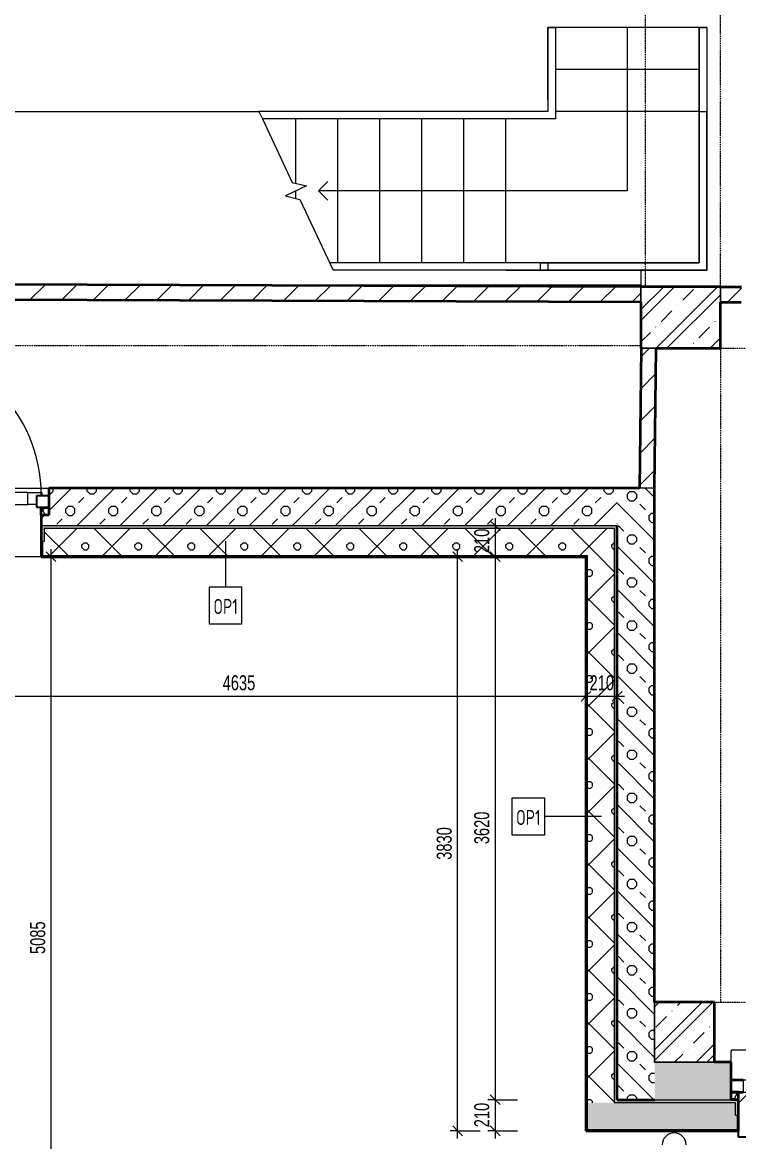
# Model space of a CAD drawing. Header units: millimetres. Extents: x 48671 to 278361, y -45352 to 20466.
# Drawn here: x 73472 to 78250, y -29249 to -21783 of the extents above; entities that cross this region are included whole.
import ezdxf

# ---------------------------------------------------------------- set-up
doc = ezdxf.new("R2010")
doc.units = ezdxf.units.MM
doc.linetypes.add('Dash dot dot', pattern=[5, 2, -1, 0, -1, 0, -1])
for name, color, linetype, lineweight in [('A-ANNO-DIMS', 211, 'Continuous', 9), ('A-ANNO-DIMS-50', 211, 'Continuous', 9), ('A-DETL', 90, 'Continuous', 13), ('A-FLOR', 192, 'Continuous', 13), ('A-FLOR-HRAL', 11, 'Continuous', 13), ('A-GENM', 13, 'Continuous', 13), ('A-GLAZ', 151, 'Continuous', 13), ('A-GLAZ-SILL', 1, 'Continuous', 13), ('A-WALL', 113, 'Continuous', 13), ('A-WALL-IDEN', 211, 'Continuous', 9), ('A-WALL-PATT', 111, 'Continuous', 35), ('E-POWR-RISE', 130, 'Continuous', 13), ('Q-SPCQ', 91, 'Continuous', 13), ('S-COLS', 52, 'Continuous', 13), ('S-STRS', 31, 'Continuous', 13), ('S-STRS-ANNO', 31, 'Continuous', 13), ('S-STRS-MBND', 31, 'Continuous', 13)]:
    doc.layers.add(name, color=color, linetype=linetype, lineweight=lineweight)
doc.styles.add('Arial_1', font='arial.ttf', dxfattribs={"width": 0.7, "height": 100})
doc.styles.add('ISOCPEUR', font='isocpeur.ttf', dxfattribs={"width": 0.75, "height": 100})
doc.dimstyles.new('Vnitřní_-_průhledné', dxfattribs={"dimscale": 304.8, "dimtxt": 102.02594, "dimasz": 0.213255, "dimexe": 0.164042, "dimexo": 0.0625, "dimgap": 0.032808, "dimtad": 1, "dimdec": 0, "dimrnd": 5, "dimzin": 0, "dimdsep": 46, "dimtxsty": 'Arial_1', "dimblk1": 'OBLIQUE', "dimblk2": 'OBLIQUE', "dimsah": 1, "dimcen": 0.09, "dimdle": 0.164042, "dimazin": 0, "dimtfac": 1, "dimtdec": 4, "dimtix": 1, "dimtmove": 0, "dimatfit": 3, "dimfxl": 0.492126, "dimfxlon": 1, "dimtvp": 1, "dimtolj": 1, "dimtzin": 0, "dimarcsym": 2})
pattern_1 = [(45, (0, 0), (-179.6051, 179.6051), []), (45, (71.84, 0), (-179.6051, 179.6051), []), (45, (215.53, 0), (-107.7631, 251.4472), [101.6, -50.8, 1.676, -49.124])]
pattern_2 = [(45, (0, 0), (0.0007, 353.5527), []), (315, (0, 0), (353.5527, -0.0007), []), (270, (153.68, 9.56), (176.771, -176.771), [19.139, -334.416]), (270, (199.87, 9.56), (176.771, -176.771), [19.139, -334.416]), (0, (166.57, 23.1), (176.771, 176.771), [19.139, -334.416]), (0, (166.57, -23.1), (176.771, 176.771), [19.139, -334.416]), (45, (153.68, 9.56), (0.0007, 353.5527), [19.139, -230.861]), (45, (186.35, -23.1), (0.0007, 353.5527), [19.139, -230.861]), (315, (186.35, 23.1), (353.5527, -0.0007), [19.139, -230.861]), (315, (153.68, -9.56), (353.5527, -0.0007), [19.139, -230.861])]
pattern_3 = [(45, (0, 0), (-106.06602, 106.06602), [])]

# ---------------------------------------------------------------- blocks, each defined once
blk = doc.blocks.new('OKNO_1k_nadsvetlik - OKNO_1k_nadsvetlik_1200 x 1850-1969509-1NP_NÁVRH B')
at = {"layer": 'A-GLAZ'}
h = blk.add_hatch(dxfattribs=at)
h.set_pattern_fill('FP_53', color=256, style=0, pattern_type=2)
h.set_pattern_definition([(180, (78799.626, -28844.283), (-75, -43.3), [50, -100]), (240, (78749.626, -28844.283), (-0.0011, -86.601905), [50, -100]), (120, (78749.626, -28844.283), (-74.9989, 43.301905), [50, -100])])
h.paths.add_polyline_path([(-570, 125), (-600, 125), (-600, 75), (-550, 75), (-550, 125), (-551, 125)])
h.paths.add_polyline_path([(550, 125), (550, 75), (600, 75), (600, 125), (570, 125)])
at = {"layer": 'A-GLAZ', "lineweight": 35}
for p, q in [((-600, 75), (-550, 75)), ((-520, 75), (-600, 75)), ((-550, 75), (-550, 125)), ((600, 75), (520, 75)), ((550, 125), (550, 75)), ((550, 75), (600, 75)), ((-600, -5), (-520, -5)), ((520, -5), (600, -5))]:
    blk.add_line(p, q, dxfattribs=at)
at = {"layer": 'A-GLAZ'}
for p, q in [((520, 75), (-520, 75)), ((-520, 75), (-520, -5)), ((520, -5), (520, 75)), ((-520, -5), (520, -5))]:
    blk.add_line(p, q, dxfattribs=at)
blk = doc.blocks.new('parapet s nosem_vnitní - parapet s nosem_vnitní-1280356-1NP_NÁVRH B')
at = {"layer": 'A-GENM'}
for p, q in [((-600, -190), (-600, -120)), ((600, -120), (600, -190)), ((-600, -190), (-600, -200)), ((-600, -200), (600, -200)), ((600, -200), (600, -190))]:
    blk.add_line(p, q, dxfattribs=at)
blk = doc.blocks.new('parapet_ext - parapet_ext-V14-1NP_NÁVRH B')
at = {"layer": 'Q-SPCQ'}
h = blk.add_hatch(dxfattribs=at)
h.set_pattern_fill('FP_54', color=11, style=0, pattern_type=2)
h.set_pattern_definition([(225, (78799.63, -28919.28), (176.7767, -176.7767), [])])
h.paths.add_polyline_path([(-550, 300), (-550, 0), (550, 0), (550, 300), (-520, 300)])
at = {"layer": 'Q-SPCQ', "color": 21, "lineweight": 25}
for p, q in [((-550, 258), (-550, 300)), ((-550, 300), (550, 300)), ((550, 300), (550, 258))]:
    blk.add_line(p, q, dxfattribs=at)
blk = doc.blocks.new('OKNO_dvere vchod_1k_nadsvetlik - vstupni dvere 1100_2435 2 2-1541749-1NP_NÁVRH B')
at = {"layer": 'A-GLAZ'}
h = blk.add_hatch(dxfattribs=at)
h.set_pattern_fill('FP_122', color=11, style=0, pattern_type=2)
h.set_pattern_definition([(0, (-73587.913, 25014.283), (75, 43.3), [50, -100]), (60, (-73537.913, 25014.283), (0.0011, 86.601905), [50, -100]), (300, (-73537.913, 25014.283), (74.9989, -43.301905), [50, -100])])
h.paths.add_polyline_path([(9.7, -55), (59.7, -55), (59.7, -4), (9.7, -4)])
h.paths.add_polyline_path([(-1040.3, -55), (-990.3, -55), (-990.3, -4), (-1040.3, -4)])
at = {"layer": 'A-GLAZ', "color": 11}
for p, q in [((-995.3, 75), (-995.3, 1080)), ((-80.3, 95), (-900.3, 95)), ((-900.3, 15), (-80.3, 15))]:
    blk.add_line(p, q, dxfattribs=at)
at = {"layer": 'A-GLAZ', "color": 20, "lineweight": 25}
for p, q in [((-1040.3, 75), (-960.3, 75)), ((-960.3, 75), (-960.3, -5)), ((-20.3, 75), (59.7, 75)), ((-20.3, -5), (-20.3, 75)), ((-960.3, -5), (-1040.3, -5)), ((59.7, -5), (-20.3, -5))]:
    blk.add_line(p, q, dxfattribs=at)
at = {"layer": 'A-GLAZ', "color": 10}
for p, q in [((-995.3, 95), (-900.3, 95)), ((-995.3, 75), (-995.3, 95)), ((-960.4, 75), (-995.3, 75)), ((-960.3, 15), (-960.4, 75)), ((-900.3, 95), (-900.3, 15)), ((-80.3, 95), (14.7, 95)), ((-80.3, 15), (-80.3, 95)), ((14.7, 75), (-20.3, 75)), ((-20.3, 75), (-20.3, 15)), ((14.7, 95), (14.7, 75)), ((-900.3, 15), (-960.3, 15)), ((-20.3, 15), (-80.3, 15))]:
    blk.add_line(p, q, dxfattribs=at)
at = {"layer": 'A-GLAZ', "color": 1, "lineweight": 35}
for p, q in [((-1040.3, -4), (-990.3, -4)), ((-990.3, -4), (-990.3, -55)), ((9.7, -4), (59.7, -4)), ((9.7, -55), (9.7, -4))]:
    blk.add_line(p, q, dxfattribs=at)
at = {"layer": 'A-GLAZ', "color": 11}
blk.add_arc((-995.3, 75), 1005, 360, 90, dxfattribs=at)
at = {"layer": 'A-GLAZ-SILL', "color": 11}
blk.add_line((-1040.3, 125), (59.7, 125), dxfattribs=at)
blk = doc.blocks.new('Typ horního madla - Horní madlo_Vnitřní_-1849303-1NP_NÁVRH B')
at = {"layer": 'A-FLOR-HRAL'}
for p, q in [((76977.5, -21816.5), (77027.5, -21816.5)), ((76977.5, -22301.9), (76977.5, -21816.5)), ((77027.5, -21816.5), (77027.5, -22301.9))]:
    blk.add_line(p, q, dxfattribs=at)
blk = doc.blocks.new('Typ horního madla - Horní madlo_Vnitřní_-V73-1NP_NÁVRH B')
at = {"layer": 'A-FLOR-HRAL'}
for p, q in [((77027.5, -21816.5), (76977.5, -21816.5)), ((76977.5, -21816.5), (76977.5, -22301.9)), ((77027.5, -21816.5), (77027.5, -22301.9)), ((76977.5, -22301.9), (76977.5, -22376.9)), ((77027.5, -22301.9), (77027.5, -22426.9)), ((75050.1, -22376.9), (75073.5, -22426.9)), ((76902.5, -22376.9), (75050.1, -22376.9)), ((76977.5, -22376.9), (76902.5, -22376.9)), ((76902.5, -22426.9), (75073.5, -22426.9)), ((77027.5, -22426.9), (76902.5, -22426.9))]:
    blk.add_line(p, q, dxfattribs=at)
blk = doc.blocks.new('Typ horního madla - Horní madlo_Vnitřní_-1849322-1NP_NÁVRH B')
at = {"layer": 'A-FLOR-HRAL'}
for p, q in [((77986.7, -21816.5), (78036.7, -21816.5)), ((77986.7, -22376.5), (77986.7, -21816.5)), ((78036.7, -21816.5), (78036.7, -22376.5)), ((77986.7, -22376.5), (78036.7, -22376.5)), ((77986.7, -23386.2), (77986.7, -22376.5)), ((78036.7, -22376.5), (78036.7, -23436.2)), ((76927.8, -23436.2), (76927.8, -23386.2)), ((76927.8, -23386.2), (76977.1, -23386.2)), ((76977.1, -23436.2), (76927.8, -23436.2)), ((76977.1, -23386.2), (77986.7, -23386.2)), ((76977.1, -23386.2), (76977.1, -23436.2)), ((78036.7, -23436.2), (76977.1, -23436.2))]:
    blk.add_line(p, q, dxfattribs=at)
blk = doc.blocks.new('Typ horního madla - Horní madlo_Vnitřní_-V74-1NP_NÁVRH B')
at = {"layer": 'A-FLOR-HRAL'}
for p, q in [((78036.7, -21816.5), (77986.7, -21816.5)), ((77986.7, -21816.5), (77986.7, -22376.5)), ((78036.7, -21816.5), (78036.7, -22376.5)), ((77986.7, -22376.5), (77986.7, -23386.2)), ((78036.7, -22376.5), (78036.7, -23436.2)), ((75520.8, -23386.2), (75544.1, -23436.2)), ((76977.1, -23386.2), (75520.8, -23386.2)), ((76977.1, -23436.2), (75544.1, -23436.2)), ((77986.7, -23386.2), (76977.1, -23386.2)), ((78036.7, -23436.2), (76977.1, -23436.2))]:
    blk.add_line(p, q, dxfattribs=at)
blk = doc.blocks.new('DIMBLOCK109-1NP_NÁVRH B')
at = {"layer": 'A-ANNO-DIMS-50'}
for p, q in [((76625.8, -25139.3), (76575.8, -25139.3)), ((76625.8, -25089.3), (76625.8, -25347.3)), ((76625.8, -25139.3), (76775.8, -25139.3)), ((76625.8, -25347.3), (76575.8, -25347.3)), ((76625.8, -25347.3), (76775.8, -25347.3))]:
    blk.add_line(p, q, dxfattribs=at)
at = {"layer": 'A-ANNO-DIMS-50', "lineweight": 18}
for p, q in [((76625.8, -25139.3), (76593.3, -25106.8)), ((76625.8, -25139.3), (76658.3, -25171.8)), ((76625.8, -25347.3), (76593.3, -25314.8)), ((76625.8, -25347.3), (76658.3, -25379.8))]:
    blk.add_line(p, q, dxfattribs=at)
at = {"layer": 'A-ANNO-DIMS-50', "color": 0, "insert": (76486, -25323.3), "char_height": 100, "width": 192.123, "attachment_point": 1, "rotation": 90, "line_spacing_factor": 0.941778, "style": 'Arial_1'}
blk.add_mtext('210', dxfattribs=at)
blk = doc.blocks.new('_Oblique')
at = {"color": 0, "linetype": 'ByBlock', "lineweight": -2}
blk.add_line((-0.5, -0.5), (0.5, 0.5), dxfattribs=at)
blk = doc.blocks.new('DIMBLOCK110-1NP_NÁVRH B')
at = {"layer": 'A-ANNO-DIMS-50'}
for p, q in [((76625.8, -25347.3), (76575.8, -25347.3)), ((76625.8, -25347.3), (76625.8, -28969.3)), ((76625.8, -25347.3), (76775.8, -25347.3)), ((76625.8, -28969.3), (76575.8, -28969.3)), ((76625.8, -28969.3), (76775.8, -28969.3))]:
    blk.add_line(p, q, dxfattribs=at)
at = {"layer": 'A-ANNO-DIMS-50', "lineweight": 18}
for p, q in [((76625.8, -25347.3), (76593.3, -25314.8)), ((76625.8, -25347.3), (76658.3, -25379.8)), ((76625.8, -28969.3), (76593.3, -28936.8)), ((76625.8, -28969.3), (76658.3, -29001.8))]:
    blk.add_line(p, q, dxfattribs=at)
at = {"layer": 'A-ANNO-DIMS-50', "color": 0, "insert": (76486, -27265), "char_height": 100, "width": 256.164, "attachment_point": 1, "rotation": 90, "line_spacing_factor": 0.941778, "style": 'Arial_1'}
blk.add_mtext('3620', dxfattribs=at)
blk = doc.blocks.new('DIMBLOCK111-1NP_NÁVRH B')
at = {"layer": 'A-ANNO-DIMS-50'}
for p, q in [((76625.8, -28969.3), (76575.8, -28969.3)), ((76625.8, -28969.3), (76625.8, -29227.3)), ((76625.8, -28969.3), (76775.8, -28969.3)), ((76625.8, -29177.3), (76575.8, -29177.3)), ((76625.8, -29177.3), (76775.8, -29177.3))]:
    blk.add_line(p, q, dxfattribs=at)
at = {"layer": 'A-ANNO-DIMS-50', "lineweight": 18}
for p, q in [((76625.8, -28969.3), (76593.3, -28936.8)), ((76625.8, -28969.3), (76658.3, -29001.8)), ((76625.8, -29177.3), (76593.3, -29144.8)), ((76625.8, -29177.3), (76658.3, -29209.8))]:
    blk.add_line(p, q, dxfattribs=at)
at = {"layer": 'A-ANNO-DIMS-50', "color": 0, "insert": (76486, -29153.3), "char_height": 100, "width": 192.123, "attachment_point": 1, "rotation": 90, "line_spacing_factor": 0.941778, "style": 'Arial_1'}
blk.add_mtext('210', dxfattribs=at)
blk = doc.blocks.new('DIMBLOCK176-1NP_NÁVRH B')
at = {"layer": 'A-ANNO-DIMS-50'}
for p, q in [((72597.6, -26278), (72597.6, -26128)), ((77231.6, -26278), (77231.6, -26128)), ((72597.6, -26278), (77231.6, -26278)), ((72597.6, -26278), (72597.6, -26328)), ((77231.6, -26278), (77231.6, -26328))]:
    blk.add_line(p, q, dxfattribs=at)
at = {"layer": 'A-ANNO-DIMS-50', "lineweight": 18}
for p, q in [((72597.6, -26278), (72565.1, -26310.5)), ((72597.6, -26278), (72630.1, -26245.5)), ((77231.6, -26278), (77199.1, -26310.5)), ((77231.6, -26278), (77264.1, -26245.5))]:
    blk.add_line(p, q, dxfattribs=at)
at = {"layer": 'A-ANNO-DIMS-50', "color": 0, "insert": (74807.9, -26138.1), "char_height": 100, "width": 256.164, "attachment_point": 1, "line_spacing_factor": 0.941778, "style": 'Arial_1'}
blk.add_mtext('4635', dxfattribs=at)
blk = doc.blocks.new('DIMBLOCK177-1NP_NÁVRH B')
at = {"layer": 'A-ANNO-DIMS-50'}
for p, q in [((77231.6, -26278), (77231.6, -26128)), ((77439.6, -26278), (77439.6, -26128)), ((77231.6, -26278), (77489.6, -26278)), ((77231.6, -26278), (77231.6, -26328)), ((77439.6, -26278), (77439.6, -26328))]:
    blk.add_line(p, q, dxfattribs=at)
at = {"layer": 'A-ANNO-DIMS-50', "lineweight": 18}
for p, q in [((77231.6, -26278), (77199.1, -26310.5)), ((77231.6, -26278), (77264.1, -26245.5)), ((77439.6, -26278), (77407.1, -26310.5)), ((77439.6, -26278), (77472.1, -26245.5))]:
    blk.add_line(p, q, dxfattribs=at)
at = {"layer": 'A-ANNO-DIMS-50', "color": 0, "insert": (77255.6, -26138.1), "char_height": 100, "width": 192.123, "attachment_point": 1, "line_spacing_factor": 0.941778, "style": 'Arial_1'}
blk.add_mtext('210', dxfattribs=at)
blk = doc.blocks.new('DIMBLOCK201-1NP_NÁVRH B')
at = {"layer": 'A-ANNO-DIMS-50'}
for p, q in [((73663.6, -30484.6), (73663.6, -25297.3)), ((73663.6, -25347.3), (73513.6, -25347.3)), ((73663.6, -25347.3), (73713.6, -25347.3)), ((73663.6, -30434.6), (73513.6, -30434.6)), ((73663.6, -30434.6), (73713.6, -30434.6))]:
    blk.add_line(p, q, dxfattribs=at)
at = {"layer": 'A-ANNO-DIMS-50', "lineweight": 18}
for p, q in [((73663.6, -25347.3), (73631.1, -25314.8)), ((73663.6, -25347.3), (73696.1, -25379.8)), ((73663.6, -30434.6), (73631.1, -30402.1)), ((73663.6, -30434.6), (73696.1, -30467.1))]:
    blk.add_line(p, q, dxfattribs=at)
at = {"layer": 'A-ANNO-DIMS-50', "color": 0, "insert": (73523.8, -27997.7), "char_height": 100, "width": 256.164, "attachment_point": 1, "rotation": 90, "line_spacing_factor": 0.941778, "style": 'Arial_1'}
blk.add_mtext('5085', dxfattribs=at)
blk = doc.blocks.new('DIMBLOCK202-1NP_NÁVRH B')
at = {"layer": 'A-ANNO-DIMS-50'}
for p, q in [((76375.5, -29227.3), (76375.5, -25297.3)), ((76375.5, -25347.3), (76225.5, -25347.3)), ((76375.5, -25347.3), (76425.5, -25347.3)), ((76375.5, -29177.3), (76325.5, -29177.3)), ((76375.5, -29177.3), (76525.5, -29177.3))]:
    blk.add_line(p, q, dxfattribs=at)
at = {"layer": 'A-ANNO-DIMS-50', "lineweight": 18}
for p, q in [((76375.5, -25347.3), (76343, -25314.8)), ((76375.5, -25347.3), (76408, -25379.8)), ((76375.5, -29177.3), (76343, -29144.8)), ((76375.5, -29177.3), (76408, -29209.8))]:
    blk.add_line(p, q, dxfattribs=at)
at = {"layer": 'A-ANNO-DIMS-50', "color": 0, "insert": (76235.7, -27369), "char_height": 100, "width": 256.164, "attachment_point": 1, "rotation": 90, "line_spacing_factor": 0.941778, "style": 'Arial_1'}
blk.add_mtext('3830', dxfattribs=at)

msp = doc.modelspace()

# ---------------------------------------------------------------- hatches: boundary and pattern name
at = {"layer": 'A-WALL-PATT', "lineweight": 13}
h = msp.add_hatch(dxfattribs=at)
h.set_pattern_fill('FP_21', color=256, style=0, pattern_type=2)
h.set_pattern_definition(pattern_3)
h.paths.add_polyline_path([(78267, -23648.9), (78268, -23548.9), (78128.3, -23548.4), (78128.3, -23648.4)])
h.paths.add_polyline_path([(77598.3, -23646.6), (77598.3, -23546.6), (72189.8, -23527.4), (72189.4, -23627.4), (76186, -23641.6)])
h = msp.add_hatch(dxfattribs=at)
h.set_pattern_fill('FP_21', color=256, style=0, pattern_type=2)
h.set_pattern_definition(pattern_3)
h.paths.add_polyline_path([(77589.6, -24889.3), (77689.6, -24889.3), (77700.1, -23956.6), (77600.1, -23956.6), (77597.1, -24224.8)])
h = msp.add_hatch(dxfattribs=at)
h.set_pattern_fill('FP_22', color=256, angle=45, style=0, pattern_type=2)
h.set_pattern_definition([(45, (74986.47, -25139.28), (-143.684, 143.684), []), (360, (75215.42, -25071.98), (143.684, 143.684), [25.4, -261.968]), (45, (75240.82, -25071.98), (-143.684, 143.684), [25.4, -177.8]), (90, (75258.78, -25054.02), (-143.684, 143.684), [25.4, -261.968]), (135, (75258.78, -25028.62), (-143.684, -143.684), [25.4, -177.8]), (360, (75215.42, -25010.66), (143.684, 143.684), [25.4, -261.968]), (45, (75197.46, -25028.62), (-143.684, 143.684), [25.4, -177.8]), (90, (75197.46, -25054.02), (-143.684, 143.684), [25.4, -261.968]), (135, (75215.42, -25071.98), (-143.684, -143.684), [25.4, -177.8]), (45, (75282, -24987.44), (-143.684, 143.684), [50.8, -152.4])])
h.paths.add_polyline_path([(76942.1, -25139.3), (77439.6, -25139.3), (77439.6, -24889.3), (73647.6, -24889.3), (73647.6, -25069.3), (73597.6, -25069.3), (73597.6, -25139.3), (76186, -25139.3)])
h.paths.add_polyline_path([(72405.6, -25139.3), (72449.6, -25139.3), (72449.6, -25069.3), (72399.6, -25069.3), (72399.6, -24889.3), (72389.6, -24889.3), (72389.6, -25139.3), (72399.6, -25139.3)])
h = msp.add_hatch(dxfattribs=at)
h.set_pattern_fill('FP_17', color=256, angle=45, style=0, pattern_type=2)
h.set_pattern_definition([(315, (77439.63, -27001.12), (143.684, 143.684), []), (270, (77506.93, -27230.07), (143.684, -143.684), [25.4, -261.968]), (315, (77506.93, -27255.47), (143.684, 143.684), [25.4, -177.8]), (2e-13, (77524.89, -27273.43), (143.684, 143.684), [25.4, -261.968]), (45, (77550.3, -27273.43), (-143.684, 143.684), [25.4, -177.8]), (270, (77568.25, -27230.07), (143.684, -143.684), [25.4, -261.968]), (315, (77550.3, -27212.11), (143.684, 143.684), [25.4, -177.8]), (2e-13, (77524.89, -27212.11), (143.684, 143.684), [25.4, -261.968]), (45, (77506.93, -27230.07), (-143.684, 143.684), [25.4, -177.8]), (315, (77591.47, -27296.65), (143.684, 143.684), [50.8, -152.4])])
h.paths.add_polyline_path([(77689.6, -28969.3), (77689.6, -24889.3), (77439.6, -24889.3), (77439.6, -28969.3)])
at = {"layer": 'A-WALL-PATT'}
h = msp.add_hatch(color=11, dxfattribs=at)
h.paths.add_polyline_path([(73617.6, -25243.3), (73617.6, -25159.3), (77439.6, -25159.3), (77439.6, -25139.3), (73597.6, -25139.3), (73597.6, -25243.3), (73605.6, -25243.3)])
h.paths.add_polyline_path([(72597.6, -25243.3), (72597.6, -25139.3), (72389.6, -25139.3), (72389.6, -25159.3), (72577.6, -25159.3), (72577.6, -25243.3), (72594.6, -25243.3)])
at = {"layer": 'A-WALL-PATT', "lineweight": 13}
h = msp.add_hatch(dxfattribs=at)
h.set_pattern_fill('FP_8', color=11, style=0, pattern_type=2)
h.set_pattern_definition(pattern_2)
h.paths.add_polyline_path([(77239.6, -25339.3), (77419.6, -25339.3), (77419.6, -25159.3), (73617.6, -25159.3), (73617.6, -25243.3), (73605.6, -25243.3), (73605.6, -25339.3), (76942.1, -25339.3)])
h.paths.add_polyline_path([(72409.6, -25339.3), (72589.6, -25339.3), (72589.6, -25243.3), (72577.6, -25243.3), (72577.6, -25159.3), (72409.6, -25159.3), (72409.6, -25223.4)])
msp.add_hatch(color=11, dxfattribs=at).paths.add_polyline_path([(77419.6, -28969.3), (77439.6, -28969.3), (77439.6, -25159.3), (77419.6, -25159.3), (77419.6, -28219.2)])
h = msp.add_hatch(dxfattribs=at)
h.set_pattern_fill('FP_8', color=11, style=0, pattern_type=2)
h.set_pattern_definition(pattern_2)
h.paths.add_polyline_path([(77419.6, -28989.3), (77419.6, -25339.3), (77239.6, -25339.3), (77239.6, -28989.3)])
h = msp.add_hatch(dxfattribs=at)
h.set_pattern_fill('FP_18', color=256, angle=45, style=0, pattern_type=2)
h.set_pattern_definition([(45, (87111.85, -28969.28), (-143.684, 143.684), []), (360, (87340.8, -28901.98), (143.684, 143.684), [25.4, -261.968]), (45, (87366.2, -28901.98), (-143.684, 143.684), [25.4, -177.8]), (90, (87384.15, -28884.02), (-143.684, 143.684), [25.4, -261.968]), (135, (87384.15, -28858.62), (-143.684, -143.684), [25.4, -177.8]), (360, (87340.8, -28840.66), (143.684, 143.684), [25.4, -261.968]), (45, (87322.83, -28858.62), (-143.684, 143.684), [25.4, -177.8]), (90, (87322.83, -28884.02), (-143.684, 143.684), [25.4, -261.968]), (135, (87340.8, -28901.98), (-143.684, -143.684), [25.4, -177.8]), (45, (87407.38, -28817.44), (-143.684, 143.684), [50.8, -152.4])])
h.paths.add_polyline_path([(95974.6, -28969.3), (96390.4, -28969.3), (96390.4, -28719.3), (95609.6, -28719.3), (95609.6, -28969.3), (95844, -28969.3)])
h.paths.add_polyline_path([(94389.6, -28969.3), (94709.6, -28969.3), (94709.6, -28719.3), (94389.6, -28719.3), (94389.6, -28884.9)])
h.paths.add_polyline_path([(92589.6, -28969.3), (93189.6, -28969.3), (93189.6, -28719.3), (92589.6, -28719.3)])
h.paths.add_polyline_path([(90189.6, -28969.3), (90189.6, -28719.3), (89539.6, -28719.3), (89539.6, -28969.3), (90124.6, -28969.3)])
h.paths.add_polyline_path([(86699.6, -28969.3), (87139.6, -28969.3), (87139.6, -28719.3), (86639.6, -28719.3), (86639.6, -28969.3)])
h.paths.add_polyline_path([(79924.6, -28969.3), (79999.6, -28969.3), (79999.6, -28719.3), (79399.6, -28719.3), (79399.6, -28969.3)])
h.paths.add_polyline_path([(84124.6, -28969.3), (84239.6, -28969.3), (84239.6, -28719.3), (83599.6, -28719.3), (83599.6, -28969.3), (83874.6, -28969.3)])
h.paths.add_polyline_path([(77689.6, -28969.3), (78199.6, -28969.3), (78199.6, -28719.3), (77689.6, -28719.3)])
at = {"layer": 'A-WALL-PATT'}
h = msp.add_hatch(color=11, dxfattribs=at)
h.paths.add_polyline_path([(95579.6, -29073.3), (95579.6, -28989.3), (95844.6, -28989.3), (95844.6, -28988.3), (95974.6, -28988.3), (95974.6, -28969.3), (95559.6, -28969.3), (95559.6, -29073.3), (95567.6, -29073.3)])
h.paths.add_polyline_path([(94751.6, -29073.3), (94759.6, -29073.3), (94759.6, -28969.3), (94339.6, -28969.3), (94339.6, -29073.3), (94359.6, -29073.3), (94359.6, -28989.3), (94739.6, -28989.3), (94739.6, -29073.3)])
h.paths.add_polyline_path([(93231.6, -29073.3), (93239.6, -29073.3), (93239.6, -28969.3), (92539.6, -28969.3), (92539.6, -29073.3), (92559.6, -29073.3), (92559.6, -28989.3), (93219.6, -28989.3), (93219.6, -29073.3)])
h.paths.add_polyline_path([(90239.6, -29073.3), (90239.6, -28969.3), (89489.6, -28969.3), (89489.6, -29073.3), (89509.6, -29073.3), (89509.6, -28989.3), (90219.6, -28989.3), (90219.6, -29073.3), (90236.6, -29073.3)])
h.paths.add_polyline_path([(86597.6, -29073.3), (86609.6, -29073.3), (86609.6, -28989.3), (87169.6, -28989.3), (87169.6, -29073.3), (87189.6, -29073.3), (87189.6, -28969.3), (86589.6, -28969.3), (86589.6, -29073.3), (86592.6, -29073.3)])
h.paths.add_polyline_path([(84289.6, -29073.3), (84289.6, -28969.3), (83874.6, -28969.3), (83874.6, -28989.3), (84269.6, -28989.3), (84269.6, -29073.3), (84286.6, -29073.3)])
h.paths.add_polyline_path([(80046.6, -29073.3), (80049.6, -29073.3), (80049.6, -28969.3), (79349.6, -28969.3), (79349.6, -29073.3), (79369.6, -29073.3), (79369.6, -28989.3), (80029.6, -28989.3), (80029.6, -29073.3), (80041.6, -29073.3)])
h.paths.add_polyline_path([(78241.6, -29073.3), (78249.6, -29073.3), (78249.6, -28969.3), (77419.6, -28969.3), (77419.6, -28989.3), (78229.6, -28989.3), (78229.6, -29073.3)])
h.paths.add_polyline_path([(83574.6, -28989.3), (83574.6, -28969.3), (83444.6, -28969.3), (83444.6, -28989.3), (83554.6, -28989.3)])
at = {"layer": 'A-WALL-PATT', "lineweight": 13}
h = msp.add_hatch(dxfattribs=at)
h.set_pattern_fill('FP_8', color=11, style=0, pattern_type=2)
h.set_pattern_definition(pattern_2)
h.paths.add_polyline_path([(94709.9, -29169.3), (94751.6, -29169.3), (94751.6, -29073.3), (94739.6, -29073.3), (94739.6, -28989.3), (94359.6, -28989.3), (94359.6, -29073.3), (94347.6, -29073.3), (94347.6, -29169.3)])
h.paths.add_polyline_path([(95567.6, -29169.3), (95854.6, -29169.3), (95854.6, -28988.3), (95844.6, -28988.3), (95844.6, -28989.3), (95579.6, -28989.3), (95579.6, -29073.3), (95567.6, -29073.3)])
h.paths.add_polyline_path([(96274.6, -29169.3), (96294.6, -29169.3), (96294.6, -28989.3), (96274.6, -28989.3), (96274.6, -29051.3)])
h.paths.add_polyline_path([(93231.6, -29169.3), (93231.6, -29073.3), (93219.6, -29073.3), (93219.6, -28989.3), (92559.6, -28989.3), (92559.6, -29073.3), (92547.6, -29073.3), (92547.6, -29169.3), (92819.7, -29169.3)])
h.paths.add_polyline_path([(90231.6, -29169.3), (90231.6, -29073.3), (90219.6, -29073.3), (90219.6, -28989.3), (89509.6, -28989.3), (89509.6, -29073.3), (89497.6, -29073.3), (89497.6, -29169.3), (89795.4, -29169.3)])
h.paths.add_polyline_path([(86771.1, -29169.3), (87181.6, -29169.3), (87181.6, -29073.3), (87169.6, -29073.3), (87169.6, -28989.3), (86609.6, -28989.3), (86609.6, -29073.3), (86597.6, -29073.3), (86597.6, -29169.3)])
h.paths.add_polyline_path([(84004.6, -29169.3), (84281.6, -29169.3), (84281.6, -29073.3), (84269.6, -29073.3), (84269.6, -28989.3), (83994.6, -28989.3), (83994.6, -29169.3), (83999.6, -29169.3)])
h.paths.add_polyline_path([(79966.4, -29169.3), (80041.6, -29169.3), (80041.6, -29073.3), (80029.6, -29073.3), (80029.6, -28989.3), (79369.6, -28989.3), (79369.6, -29073.3), (79357.6, -29073.3), (79357.6, -29169.3)])
h.paths.add_polyline_path([(78076.2, -29169.3), (78241.6, -29169.3), (78241.6, -29073.3), (78229.6, -29073.3), (78229.6, -28989.3), (77239.6, -28989.3), (77239.6, -29169.3), (77698.1, -29169.3)])
at = {"layer": 'S-COLS'}
h = msp.add_hatch(dxfattribs=at)
h.set_pattern_fill('FP_26', color=256, style=0, pattern_type=2)
h.set_pattern_definition(pattern_1)
h.paths.add_polyline_path([(77598.3, -23956.6), (78128.3, -23956.6), (78128.3, -23546.6), (77598.3, -23546.6), (77598.3, -23648.4)])
h = msp.add_hatch(dxfattribs=at)
h.set_pattern_fill('FP_26', color=256, style=0, pattern_type=2)
h.set_pattern_definition(pattern_1)
h.paths.add_polyline_path([(78089.6, -28719.3), (78089.6, -28319.3), (77689.6, -28319.3), (77689.6, -28719.3), (77698.1, -28719.3)])

# ---------------------------------------------------------------- linework, layer by layer
at = {"layer": 'A-DETL', "linetype": 'Dash dot dot'}
for p, q in [((77626.8, -17808.3), (77626.8, -23548.3)), ((78128.3, -23548.4), (78128.3, -20193)), ((72240, -23937.5), (77598.3, -23937.5)), ((78128.3, -23956.6), (78128.3, -28316.6)), ((78128.3, -23956.6), (79924.6, -23956.6)), ((78089.6, -28319.3), (79924.6, -28319.3))]:
    msp.add_line(p, q, dxfattribs=at)
at = {"layer": 'A-FLOR', "color": 11}
for p, q in [((73337.1, -22376.5), (75050, -22376.5)), ((77598.3, -23436.6), (77598.3, -23536.6)), ((77598.3, -23536.6), (74776, -23536.6))]:
    msp.add_line(p, q, dxfattribs=at)
at = {"layer": 'A-WALL', "lineweight": 35}
for p, q in [((77598.3, -23546.6), (72189.8, -23527.4)), ((78268, -23548.9), (78128.3, -23548.4)), ((72189.4, -23627.4), (77598.3, -23646.6)), ((78128.3, -23648.4), (78267, -23648.9)), ((77600.1, -23956.6), (77589.6, -24889.3)), ((77689.6, -24889.3), (77700.1, -23956.6)), ((77589.6, -24889.3), (73647.6, -24889.3)), ((73647.6, -24889.3), (73647.6, -25069.3)), ((77689.6, -28319.3), (77689.6, -24889.3)), ((73647.6, -25069.3), (73597.6, -25069.3)), ((78199.6, -28719.3), (78089.6, -28719.3)), ((78199.6, -28969.3), (78199.6, -28719.3)), ((77439.6, -28969.3), (77689.6, -28969.3))]:
    msp.add_line(p, q, dxfattribs=at)
at = {"layer": 'A-WALL'}
for p, q in [((77598.3, -23646.6), (77598.3, -23546.6)), ((78128.3, -23548.4), (78128.3, -23648.4)), ((77700.1, -23956.6), (77600.1, -23956.6)), ((72547.6, -24889.3), (73647.6, -24889.3)), ((77689.6, -24889.3), (77589.6, -24889.3)), ((73597.6, -25139.3), (77439.6, -25139.3)), ((77689.6, -28719.3), (77689.6, -28319.3)), ((78089.6, -28719.3), (77689.6, -28719.3)), ((77689.6, -28969.3), (78199.6, -28969.3))]:
    msp.add_line(p, q, dxfattribs=at)
at = {"layer": 'A-WALL', "color": 1, "lineweight": 35}
for p, q in [((73597.6, -25069.3), (73597.6, -25347.3)), ((77439.6, -28969.3), (77439.6, -25139.3)), ((73597.6, -25347.3), (77231.6, -25347.3)), ((77231.6, -25347.3), (77231.6, -29177.3)), ((78249.6, -28969.3), (78199.6, -28969.3)), ((78249.6, -29177.3), (78249.6, -28969.3)), ((77231.6, -29177.3), (78249.6, -29177.3))]:
    msp.add_line(p, q, dxfattribs=at)
at = {"layer": 'A-WALL', "color": 10}
for p, q in [((73617.6, -25159.3), (73617.6, -25243.3)), ((77419.6, -25159.3), (73617.6, -25159.3)), ((77419.6, -25159.3), (77419.6, -28989.3)), ((73597.6, -25243.3), (73617.6, -25243.3)), ((73600.6, -25243.3), (73600.6, -25344.3)), ((73605.6, -25243.3), (73605.6, -25339.3)), ((73600.6, -25344.3), (77234.6, -25344.3)), ((73605.6, -25339.3), (77239.6, -25339.3)), ((77234.6, -25344.3), (77234.6, -29174.3)), ((77239.6, -25339.3), (77239.6, -29169.3)), ((78229.6, -28989.3), (77419.6, -28989.3)), ((78229.6, -29073.3), (78229.6, -28989.3)), ((78229.6, -29073.3), (78249.6, -29073.3)), ((78241.6, -29169.3), (78241.6, -29073.3)), ((78246.6, -29174.3), (78246.6, -29073.3)), ((77234.6, -29174.3), (78246.6, -29174.3)), ((77239.6, -29169.3), (78241.6, -29169.3))]:
    msp.add_line(p, q, dxfattribs=at)
at = {"layer": 'A-WALL', "color": 11}
msp.add_line((73597.6, -25347.3), (72597.6, -25347.3), dxfattribs=at)
at = {"layer": 'A-WALL-IDEN'}
for p, q in [((74827.7, -25243.3), (74827.7, -25549)), ((77335.6, -27080.6), (76953.9, -27080.6))]:
    msp.add_line(p, q, dxfattribs=at)
at = {"layer": 'A-WALL-IDEN', "flags": 128}
for points in [[(74720.8, -25549), (74934.7, -25549), (74934.7, -25797.5), (74720.8, -25797.5)], [(76740, -26956.3), (76953.9, -26956.3), (76953.9, -27204.8), (76740, -27204.8)]]:
    msp.add_lwpolyline(points, close=True, dxfattribs=at)
at = {"layer": 'E-POWR-RISE', "color": 11}
for start, end in [(90, 180), (0, 90)]:
    msp.add_arc((77819.6, -29270.8), 79.5, start, end, dxfattribs=at)
at = {"layer": 'S-COLS', "lineweight": 35}
for p, q in [((78128.3, -23546.6), (77598.3, -23546.6)), ((78128.3, -23548.4), (78128.3, -23546.6)), ((77598.3, -23646.6), (77598.3, -23956.6)), ((78128.3, -23956.6), (78128.3, -23648.4)), ((77598.3, -23956.6), (77600.1, -23956.6)), ((77700.1, -23956.6), (78128.3, -23956.6)), ((78089.6, -28319.3), (77689.6, -28319.3)), ((78089.6, -28719.3), (78089.6, -28319.3))]:
    msp.add_line(p, q, dxfattribs=at)
at = {"layer": 'S-COLS'}
for p, q in [((77598.3, -23546.6), (77598.3, -23646.6)), ((78128.3, -23648.4), (78128.3, -23548.4)), ((77600.1, -23956.6), (77700.1, -23956.6)), ((77689.6, -28319.3), (77689.6, -28719.3)), ((77689.6, -28719.3), (78089.6, -28719.3))]:
    msp.add_line(p, q, dxfattribs=at)
at = {"layer": 'S-STRS'}
for p, q in [((76977.1, -21816.5), (76977.1, -22096.5)), ((77986.7, -21816.5), (77027.5, -21816.5)), ((77986.7, -21816.5), (77027.5, -21816.5)), ((78037.1, -21816.5), (78037.1, -22096.5)), ((76977.1, -22096.5), (76977.1, -22376.5)), ((77986.7, -22096.5), (77027.5, -22096.5)), ((77986.7, -22096.5), (77027.5, -22096.5)), ((78037.1, -22096.5), (78037.1, -22376.5)), ((75297.1, -22376.5), (75050, -22376.5)), ((75577.1, -22376.5), (75297.1, -22376.5)), ((75857.1, -22376.5), (75577.1, -22376.5)), ((76137.1, -22376.5), (75857.1, -22376.5)), ((76417.1, -22376.5), (76137.1, -22376.5)), ((76697.1, -22376.5), (76417.1, -22376.5)), ((76977.1, -22376.5), (76697.1, -22376.5)), ((77986.7, -22376.5), (77027.5, -22376.5)), ((77986.7, -22376.5), (77027.5, -22376.5)), ((78037.1, -23436.6), (78037.1, -22376.5)), ((75297.1, -22856.3), (75297.1, -22426.9)), ((75297.1, -22856.3), (75297.1, -22426.9)), ((75577.1, -23386.2), (75577.1, -22426.9)), ((75577.1, -23386.2), (75577.1, -22426.9)), ((75857.1, -23386.2), (75857.1, -22426.9)), ((75857.1, -23386.2), (75857.1, -22426.9)), ((76137.1, -23386.2), (76137.1, -22426.9)), ((76137.1, -23386.2), (76137.1, -22426.9)), ((76417.1, -23386.2), (76417.1, -22426.9)), ((76417.1, -23386.2), (76417.1, -22426.9)), ((76697.1, -23386.2), (76697.1, -22426.9)), ((76697.1, -23386.2), (76697.1, -22426.9)), ((75297.1, -22956.8), (75297.1, -22906.5)), ((75297.1, -22956.8), (75297.1, -22906.5)), ((75577.1, -23436.6), (75544.3, -23436.6)), ((75857.1, -23436.6), (75577.1, -23436.6)), ((76137.1, -23436.6), (75857.1, -23436.6)), ((76417.1, -23436.6), (76137.1, -23436.6)), ((76697.1, -23436.6), (76417.1, -23436.6)), ((76697.1, -23436.6), (78037.1, -23436.6))]:
    msp.add_line(p, q, dxfattribs=at)
at = {"layer": 'S-STRS-ANNO'}
for p, q in [((77507.1, -21816.5), (77507.1, -22096.5)), ((77507.1, -22096.5), (77507.1, -22376.5)), ((77507.1, -22376.5), (77507.1, -22906.5)), ((75447.1, -22906.5), (75509.6, -22844)), ((75577.1, -22906.5), (75447.1, -22906.5)), ((75447.1, -22906.5), (75509.6, -22969)), ((75857.1, -22906.5), (75577.1, -22906.5)), ((76137.1, -22906.5), (75857.1, -22906.5)), ((76417.1, -22906.5), (76137.1, -22906.5)), ((76697.1, -22906.5), (76417.1, -22906.5)), ((77507.1, -22906.5), (76697.1, -22906.5))]:
    msp.add_line(p, q, dxfattribs=at)
at = {"layer": 'S-STRS-MBND'}
for p, q in [((75073.5, -22426.9), (75270.7, -22849.9)), ((75367.9, -22873.5), (75226.3, -22939.6)), ((75270.7, -22849.9), (75367.9, -22873.5)), ((75226.3, -22939.6), (75323.5, -22963.2)), ((75323.5, -22963.2), (75544.3, -23436.6))]:
    msp.add_line(p, q, dxfattribs=at)

# ---------------------------------------------------------------- block references
at = {"layer": 'A-FLOR-HRAL'}
for name in ['Typ horního madla - Horní madlo_Vnitřní_-V73-1NP_NÁVRH B', 'Typ horního madla - Horní madlo_Vnitřní_-V74-1NP_NÁVRH B', 'Typ horního madla - Horní madlo_Vnitřní_-1849322-1NP_NÁVRH B', 'Typ horního madla - Horní madlo_Vnitřní_-1849303-1NP_NÁVRH B']:
    msp.add_blockref(name, (0, 0), dxfattribs=at)
at = {"layer": 'A-GENM', "rotation": 180}
msp.add_blockref('parapet s nosem_vnitní - parapet s nosem_vnitní-1280356-1NP_NÁVRH B', (78799.6, -28839.3), dxfattribs=at)
at = {"layer": 'A-GLAZ', "color": 11}
msp.add_blockref('OKNO_dvere vchod_1k_nadsvetlik - vstupni dvere 1100_2435 2 2-1541749-1NP_NÁVRH B', (73587.9, -25014.3), dxfattribs=at)
at = {"layer": 'A-GLAZ', "rotation": 180}
msp.add_blockref('OKNO_1k_nadsvetlik - OKNO_1k_nadsvetlik_1200 x 1850-1969509-1NP_NÁVRH B', (78799.6, -28844.3), dxfattribs=at)
at = {"layer": 'Q-SPCQ', "color": 21, "lineweight": 25, "rotation": 180}
msp.add_blockref('parapet_ext - parapet_ext-V14-1NP_NÁVRH B', (78799.6, -28919.3), dxfattribs=at)

# ---------------------------------------------------------------- texts
at = {"layer": 'A-WALL-IDEN', "char_height": 100, "width": 195.411, "attachment_point": 1, "style": 'ISOCPEUR'}
for insert in [(74745.8, -25629.4), (76765, -27036.8)]:
    msp.add_mtext('OP1', dxfattribs=dict(at, insert=insert))

# ---------------------------------------------------------------- dimensions: what is measured, and where the dimension line sits
at = {"layer": 'A-ANNO-DIMS'}
for base, p1, p2, override, picture, middle in [((76625.8, -25347.3), (76775.8, -25139.3), (76775.8, -25347.3), {"dimpost": '<>', "dimfxl": 208}, 'DIMBLOCK109-1NP_NÁVRH B', (76564.7, -25243.3)), ((73663.6, -25347.3), (73513.6, -30434.6), (73513.6, -25347.3), {"dimpost": '<>', "dimfxl": 5087.27971}, 'DIMBLOCK201-1NP_NÁVRH B', (73602.6, -27890.9)), ((76375.5, -25347.3), (76525.5, -29177.3), (76225.5, -25347.3), {"dimpost": '<>', "dimfxl": 3841.731381}, 'DIMBLOCK202-1NP_NÁVRH B', (76314.4, -27262.3)), ((76625.8, -28969.3), (76775.8, -25347.3), (76775.8, -28969.3), {"dimpost": '<>', "dimfxl": 3622}, 'DIMBLOCK110-1NP_NÁVRH B', (76564.7, -27158.3)), ((76625.8, -29177.3), (76775.8, -28969.3), (76775.8, -29177.3), {"dimpost": '<>', "dimfxl": 208}, 'DIMBLOCK111-1NP_NÁVRH B', (76564.7, -29073.3))]:
    dim = msp.add_linear_dim(base=base, p1=p1, p2=p2, angle=90, dimstyle='Vnitřní_-_průhledné', override=override, dxfattribs=at)
    dim.commit()
    dim.dimension.update_dxf_attribs({"geometry": picture, "text_midpoint": middle})
for base, p1, p2, override, picture, middle in [((77231.6, -26278), (72597.6, -26128), (77231.6, -26128), {"dimpost": '<>', "dimfxl": 4634}, 'DIMBLOCK176-1NP_NÁVRH B', (74914.6, -26216.9)), ((77439.6, -26278), (77231.6, -26128), (77439.6, -26128), {"dimpost": '<>', "dimfxl": 208}, 'DIMBLOCK177-1NP_NÁVRH B', (77335.6, -26216.9))]:
    dim = msp.add_linear_dim(base=base, p1=p1, p2=p2, dimstyle='Vnitřní_-_průhledné', override=override, dxfattribs=at)
    dim.commit()
    dim.dimension.update_dxf_attribs({"geometry": picture, "text_midpoint": middle})

doc.saveas('drawing.dxf')
